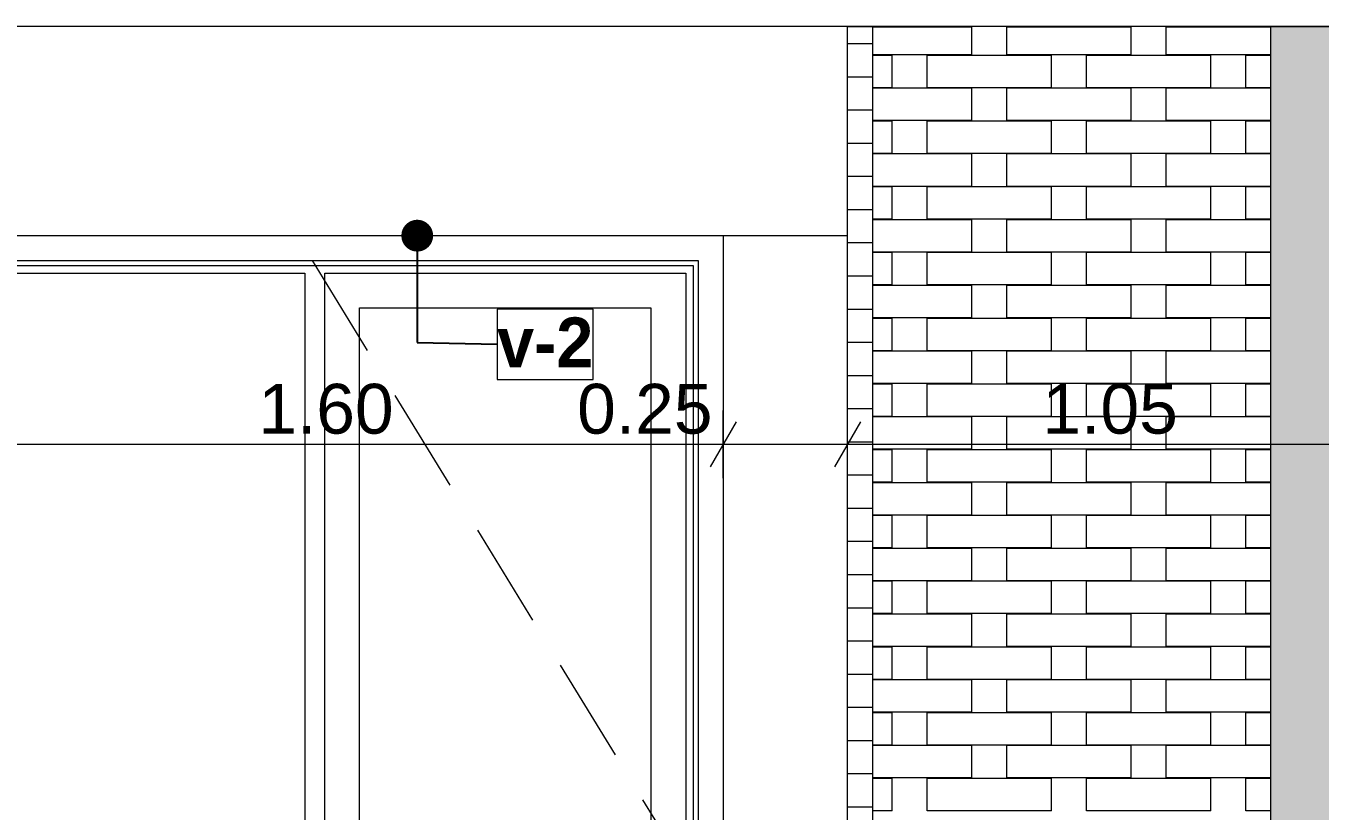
# Model space of a CAD drawing. Header units: millimetres. Extents: x 475206255 to 476720147, y 4620882299 to 4621447368.
# Drawn here: x 475397416 to 475400015, y 4621139289 to 4621140866 of the extents above; entities that cross this region are included whole.
import ezdxf

# ---------------------------------------------------------------- set-up
doc = ezdxf.new("R2010")
doc.units = ezdxf.units.MM
doc.header["$MEASUREMENT"] = 0
doc.set_wipeout_variables(frame=1)
doc.linetypes.add('Hidden Line', pattern=[317.5, 211.666667, -105.833333])
for name, color, linetype, lineweight in [('2D Drafting - General_Pen_No__30_Pen_No__9_Pen_No__9_Pen_No__253', 252, 'Continuous', 0), ('2D Drafting - General_Pen_No__30_Pen_No__9_Pen_No__9_Pen_No__7', 7, 'Continuous', 0), ('2D Drafting - General_Pen_No__7_Pen_No__7', 7, 'Continuous', 0), ('Dimensioning - General_Pen_No__142', 142, 'Continuous', 0), ('New_Annotation - Label_Pen_No__1', 1, 'Continuous', 0), ('New_Structural - Bearing_Pen_No__250', 7, 'Continuous', 0), ('Structural - Bearing_Pen_No__250', 7, 'Continuous', 0), ('zoma_Pen_No__142', 142, 'Continuous', 0)]:
    doc.layers.add(name, color=color, linetype=linetype, lineweight=lineweight)
doc.layers.add('Dimensioning - General', color=7, linetype='Continuous')
doc.layers.add('zoma', color=7, linetype='Continuous')
doc.styles.add('GENERATED_STYLE_2', font='arial.ttf')
doc.styles.add('GENERATED_STYLE_5', font='')
doc.styles.get('GENERATED_STYLE_5').set_extended_font_data('Avaza', bold=True)
doc.dimstyles.new('GENERATED_STYLE__1', dxfattribs={"dimtxt": 100, "dimasz": 68.640772, "dimexe": 0.18, "dimexo": 0.0625, "dimgap": 0, "dimtad": 1, "dimlfac": 0.001, "dimzin": 0, "dimdsep": 46, "dimtxsty": 'GENERATED_STYLE_2', "dimblk": 'ARROWHEAD_2', "dimblk1": 'ARROWHEAD_2', "dimblk2": 'ARROWHEAD_2', "dimcen": 0.09, "dimse1": 1, "dimse2": 1, "dimclrd": 142, "dimclre": 142, "dimclrt": 142, "dimadec": 0, "dimazin": 0, "dimtfac": 1, "dimtdec": 4, "dimtmove": 0, "dimatfit": 3, "dimfxl": 1, "dimtolj": 1, "dimtzin": 0, "dimarcsym": 0})
doc.dimstyles.new('GENERATED_STYLE__18', dxfattribs={"dimtxt": 100, "dimasz": 68.640772, "dimexe": 0.18, "dimexo": 0.0625, "dimgap": 0, "dimtad": 1, "dimtih": 1, "dimtoh": 1, "dimlfac": 0.001, "dimzin": 0, "dimdsep": 46, "dimtxsty": 'GENERATED_STYLE_2', "dimblk": 'ARROWHEAD_2', "dimblk1": 'ARROWHEAD_2', "dimblk2": 'ARROWHEAD_2', "dimcen": 0.09, "dimse1": 1, "dimse2": 1, "dimclrd": 142, "dimclre": 142, "dimclrt": 142, "dimadec": 0, "dimazin": 0, "dimtfac": 1, "dimtdec": 4, "dimtmove": 0, "dimatfit": 3, "dimfxl": 1, "dimtolj": 1, "dimtzin": 0, "dimarcsym": 0})
doc.dimstyles.new('GENERATED_STYLE__3', dxfattribs={"dimtxt": 200, "dimasz": 64.421331, "dimexe": 0.18, "dimexo": 3, "dimgap": 0, "dimtad": 1, "dimtih": 1, "dimtoh": 1, "dimlfac": 0.001, "dimzin": 0, "dimdsep": 46, "dimtxsty": 'GENERATED_STYLE_2', "dimblk": 'ARROWHEAD_2', "dimblk1": 'ARROWHEAD_2', "dimblk2": 'ARROWHEAD_2', "dimcen": 0.09, "dimclrd": 142, "dimclre": 142, "dimclrt": 142, "dimadec": 0, "dimazin": 0, "dimtfac": 1, "dimtdec": 4, "dimtmove": 0, "dimatfit": 3, "dimfxl": 1, "dimtolj": 1, "dimtzin": 0, "dimarcsym": 0})
doc.dimstyles.new('GENERATED_STYLE__33', dxfattribs={"dimtxt": 0.18, "dimasz": 127.68, "dimexe": 0.18, "dimexo": 0.0625, "dimgap": 0, "dimtad": 0, "dimtih": 1, "dimtoh": 1, "dimdec": 4, "dimzin": 0, "dimdsep": 46, "dimcen": 0.09, "dimadec": 0, "dimazin": 0, "dimtfac": 1, "dimtdec": 4, "dimtmove": 0, "dimatfit": 3, "dimldrblk": 'ARROWHEAD_11', "dimfxl": 1, "dimtolj": 1, "dimtzin": 0, "dimarcsym": 0})

# ---------------------------------------------------------------- blocks, each defined once
blk = doc.blocks.new('*D551', base_point=(475826095.8, 4621095193.2))
at = {"layer": 'Dimensioning - General_Pen_No__142', "color": 142, "linetype": 'Continuous', "lineweight": 0, "transparency": 16777216}
for p, q in [((475424795.3, 4621141471), (475424885.6, 4621141418.9)), ((475424908.2, 4621141444.9), (475424772.7, 4621141444.9)), ((475424840.5, 4621138945), (475424840.5, 4621141444.9)), ((475424795.3, 4621138971.1), (475424885.6, 4621138918.9)), ((475424908.2, 4621138945), (475424772.7, 4621138945))]:
    blk.add_line(p, q, dxfattribs=at)
at = {"layer": 'Dimensioning - General_Pen_No__142', "color": 142, "lineweight": 0, "transparency": 16777216, "insert": (475424820.5, 4621140061.5), "char_height": 100, "attachment_point": 7, "rotation": 90, "style": 'GENERATED_STYLE_2'}
blk.add_mtext('\\A1;{\\pql;\\fArial|b0|i0|c204|p0;\\W1.000000;2.50}', dxfattribs=at)
blk = doc.blocks.new('ARROWHEAD_2')
at = {"color": 0, "linetype": 'Continuous', "lineweight": 0}
for p, q in [((-0.378, -0.655), (0.378, 0.655)), ((0, 0), (-1, 0))]:
    blk.add_line(p, q, dxfattribs=at)
blk = doc.blocks.new('*D1518', base_point=(475826095.8, 4621095193.2))
at = {"layer": 'zoma_Pen_No__142', "color": 142, "linetype": 'Continuous', "lineweight": 0, "transparency": 16777216}
for p, q in [((475393415.9, 4621126477.3), (475393415.9, 4621126604.5)), ((475399915.9, 4621126477.3), (475399915.9, 4621126604.5)), ((475393440.3, 4621126583.3), (475393391.4, 4621126498.5)), ((475399940.3, 4621126583.3), (475399891.4, 4621126498.5)), ((475393415.9, 4621126540.9), (475399915.9, 4621126540.9))]:
    blk.add_line(p, q, dxfattribs=at)
at = {"layer": 'zoma_Pen_No__142', "color": 142, "lineweight": 0, "transparency": 16777216, "char_height": 200, "attachment_point": 7, "style": 'GENERATED_STYLE_2'}
for s, insert in [('\\A1;{\\pql;\\fArial|b0|i0|c204|p0;\\W1.000000;6.50}', (475396398.9, 4621126580.9)), ('\\A1;{\\pql;\\fArial|b0|i0|c204|p0;\\W1.000000;0.40}', (475399357.5, 4621126580.9))]:
    blk.add_mtext(s, dxfattribs=dict(at, insert=insert))
blk = doc.blocks.new('*D1519', base_point=(475826095.8, 4621095193.2))
at = {"layer": 'zoma_Pen_No__142', "color": 142, "linetype": 'Continuous', "lineweight": 0, "transparency": 16777216}
for p, q in [((475399915.9, 4621126477.3), (475399915.9, 4621126604.5)), ((475400315.9, 4621126477.3), (475400315.9, 4621126604.5)), ((475399940.3, 4621126583.3), (475399891.4, 4621126498.5)), ((475400340.3, 4621126583.3), (475400291.4, 4621126498.5)), ((475399915.9, 4621126540.9), (475400315.9, 4621126540.9))]:
    blk.add_line(p, q, dxfattribs=at)
blk = doc.blocks.new('ARROWHEAD_11')
at = {"color": 0, "linetype": 'Continuous', "lineweight": 0}
blk.add_line((0, 0), (-1, 0), dxfattribs=at)
at = {"color": 0, "linetype": 'Continuous', "lineweight": 0, "const_width": 0.25, "flags": 128}
blk.add_lwpolyline([(-0.125, 0, 1), (0.125, 0, 1)], format="xyb", close=True, dxfattribs=at)
blk = doc.blocks.new('*D2374', base_point=(475826095.8, 4621095193.2))
at = {"layer": 'Dimensioning - General_Pen_No__142', "color": 142, "linetype": 'Continuous', "lineweight": 0, "transparency": 16777216}
for p, q in [((475397216, 4621139958.3), (475397216, 4621140093.8)), ((475398816, 4621139958.3), (475398816, 4621140093.8)), ((475397242.1, 4621140071.2), (475397190, 4621139980.9)), ((475398842.1, 4621140071.2), (475398790, 4621139980.9)), ((475397216, 4621140026), (475398816, 4621140026))]:
    blk.add_line(p, q, dxfattribs=at)
at = {"layer": 'Dimensioning - General_Pen_No__142', "color": 142, "lineweight": 0, "transparency": 16777216, "char_height": 100, "attachment_point": 7, "style": 'GENERATED_STYLE_2'}
for s, insert in [('\\A1;{\\pql;\\fArial|b0|i0|c204|p0;\\W1.000000;1.60}', (475397882.6, 4621140046)), ('\\A1;{\\pql;\\fArial|b0|i0|c204|p0;\\W1.000000;0.25}', (475398523, 4621140046))]:
    blk.add_mtext(s, dxfattribs=dict(at, insert=insert))
blk = doc.blocks.new('*D2375', base_point=(475826095.8, 4621095193.2))
at = {"layer": 'Dimensioning - General_Pen_No__142', "color": 142, "linetype": 'Continuous', "lineweight": 0, "transparency": 16777216}
for p, q in [((475398816, 4621139958.3), (475398816, 4621140093.8)), ((475399065.9, 4621139958.3), (475399065.9, 4621140093.8)), ((475398842.1, 4621140071.2), (475398790, 4621139980.9)), ((475399092, 4621140071.2), (475399039.9, 4621139980.9)), ((475398816, 4621140026), (475399065.9, 4621140026))]:
    blk.add_line(p, q, dxfattribs=at)
blk = doc.blocks.new('*D2376', base_point=(475826095.8, 4621095193.2))
at = {"layer": 'Dimensioning - General_Pen_No__142', "color": 142, "linetype": 'Continuous', "lineweight": 0, "transparency": 16777216}
for p, q in [((475399065.9, 4621139958.3), (475399065.9, 4621140093.8)), ((475400115.9, 4621139958.3), (475400115.9, 4621140093.8)), ((475399092, 4621140071.2), (475399039.9, 4621139980.9)), ((475400142, 4621140071.2), (475400089.9, 4621139980.9)), ((475399065.9, 4621140026), (475400115.9, 4621140026))]:
    blk.add_line(p, q, dxfattribs=at)
at = {"layer": 'Dimensioning - General_Pen_No__142', "color": 142, "lineweight": 0, "transparency": 16777216, "insert": (475399457.5, 4621140046), "char_height": 100, "attachment_point": 7, "style": 'GENERATED_STYLE_2'}
blk.add_mtext('\\A1;{\\pql;\\fArial|b0|i0|c204|p0;\\W1.000000;1.05}', dxfattribs=at)
blk = doc.blocks.new('*D2395', base_point=(475826095.8, 4621095193.2))
at = {"layer": 'Dimensioning - General_Pen_No__142', "color": 142, "linetype": 'Continuous', "lineweight": 0, "transparency": 16777216}
for p, q in [((475397216, 4621136640), (475397216, 4621136775.5)), ((475398816, 4621136640), (475398816, 4621136775.5)), ((475397242.1, 4621136752.9), (475397190, 4621136662.6)), ((475398842.1, 4621136752.9), (475398790, 4621136662.6)), ((475397216, 4621136707.7), (475398816, 4621136707.7))]:
    blk.add_line(p, q, dxfattribs=at)
at = {"layer": 'Dimensioning - General_Pen_No__142', "color": 142, "lineweight": 0, "transparency": 16777216, "char_height": 100, "attachment_point": 7, "style": 'GENERATED_STYLE_2'}
for s, insert in [('\\A1;{\\pql;\\fArial|b0|i0|c204|p0;\\W1.000000;1.60}', (475397882.6, 4621136727.7)), ('\\A1;{\\pql;\\fArial|b0|i0|c204|p0;\\W1.000000;0.25}', (475398523, 4621136727.7))]:
    blk.add_mtext(s, dxfattribs=dict(at, insert=insert))
blk = doc.blocks.new('*D2396', base_point=(475826095.8, 4621095193.2))
at = {"layer": 'Dimensioning - General_Pen_No__142', "color": 142, "linetype": 'Continuous', "lineweight": 0, "transparency": 16777216}
for p, q in [((475398816, 4621136640), (475398816, 4621136775.5)), ((475399065.9, 4621136640), (475399065.9, 4621136775.5)), ((475398842.1, 4621136752.9), (475398790, 4621136662.6)), ((475399092, 4621136752.9), (475399039.9, 4621136662.6)), ((475398816, 4621136707.7), (475399065.9, 4621136707.7))]:
    blk.add_line(p, q, dxfattribs=at)
blk = doc.blocks.new('*D2397', base_point=(475826095.8, 4621095193.2))
at = {"layer": 'Dimensioning - General_Pen_No__142', "color": 142, "linetype": 'Continuous', "lineweight": 0, "transparency": 16777216}
for p, q in [((475399065.9, 4621136640), (475399065.9, 4621136775.5)), ((475400115.9, 4621136640), (475400115.9, 4621136775.5)), ((475399092, 4621136752.9), (475399039.9, 4621136662.6)), ((475400142, 4621136752.9), (475400089.9, 4621136662.6)), ((475399065.9, 4621136707.7), (475400115.9, 4621136707.7))]:
    blk.add_line(p, q, dxfattribs=at)
at = {"layer": 'Dimensioning - General_Pen_No__142', "color": 142, "lineweight": 0, "transparency": 16777216, "insert": (475399457.5, 4621136727.7), "char_height": 100, "attachment_point": 7, "style": 'GENERATED_STYLE_2'}
blk.add_mtext('\\A1;{\\pql;\\fArial|b0|i0|c204|p0;\\W1.000000;1.05}', dxfattribs=at)
blk = doc.blocks.new('*D2417', base_point=(475826095.8, 4621095193.2))
at = {"layer": 'Dimensioning - General_Pen_No__142', "color": 142, "linetype": 'Continuous', "lineweight": 0, "transparency": 16777216}
for p, q in [((475397216, 4621133504.3), (475397216, 4621133639.8)), ((475398816, 4621133504.3), (475398816, 4621133639.8)), ((475397242.1, 4621133617.2), (475397190, 4621133526.9)), ((475398842.1, 4621133617.2), (475398790, 4621133526.9)), ((475397216, 4621133572.1), (475398816, 4621133572.1))]:
    blk.add_line(p, q, dxfattribs=at)
at = {"layer": 'Dimensioning - General_Pen_No__142', "color": 142, "lineweight": 0, "transparency": 16777216, "insert": (475397882.6, 4621133592.1), "char_height": 100, "attachment_point": 7, "style": 'GENERATED_STYLE_2'}
blk.add_mtext('\\A1;{\\pql;\\fArial|b0|i0|c204|p0;\\W1.000000;1.60}', dxfattribs=at)
blk = doc.blocks.new('*D2418', base_point=(475826095.8, 4621095193.2))
at = {"layer": 'Dimensioning - General_Pen_No__142', "color": 142, "linetype": 'Continuous', "lineweight": 0, "transparency": 16777216}
for p, q in [((475398816, 4621133504.3), (475398816, 4621133639.8)), ((475400715.7, 4621133504.3), (475400715.7, 4621133639.8)), ((475398842.1, 4621133617.2), (475398790, 4621133526.9)), ((475400741.8, 4621133617.2), (475400689.6, 4621133526.9)), ((475398816, 4621133572.1), (475400715.7, 4621133572.1))]:
    blk.add_line(p, q, dxfattribs=at)
at = {"layer": 'Dimensioning - General_Pen_No__142', "color": 142, "lineweight": 0, "transparency": 16777216, "insert": (475399632.4, 4621133592.1), "char_height": 100, "attachment_point": 7, "style": 'GENERATED_STYLE_2'}
blk.add_mtext('\\A1;{\\pql;\\fArial|b0|i0|c204|p0;\\W1.000000;1.90}', dxfattribs=at)

msp = doc.modelspace()

# ---------------------------------------------------------------- hatches: boundary and pattern name
at = {"layer": '2D Drafting - General_Pen_No__30_Pen_No__9_Pen_No__9_Pen_No__253', "linetype": 'Continuous', "lineweight": 0}
h = msp.add_hatch(dxfattribs=at)
h.set_pattern_fill('BRICK___RUNNING_BOND', color=252, style=0, pattern_type=2)
h.set_pattern_definition([(180, (475362068.42, 4621134278.51), (0, 66.64), []), (90, (475362068.42, 4621134278.5), (244.8, 0), [66.64, -66.64]), (90, (475361946.02, 4621134345.15), (244.8, 0), [66.64, -66.64])])
h.paths.add_polyline_path([(475386515.943, 4621144744.536), (475406815.943, 4621144744.536), (475406815.943, 4621131444.943), (475406415.943, 4621131444.943), (475406415.943, 4621131544.955), (475406415.943, 4621144344.955), (475402816.368, 4621144344.955), (475402816.368, 4621131445.093), (475398816.013, 4621131445.093), (475398816.013, 4621131445.286), (475396815.946, 4621131445.286), (475396815.946, 4621134464.943), (475400115.943, 4621134464.943), (475400115.943, 4621134684.942), (475399915.947, 4621134684.942), (475399915.947, 4621137664.943), (475400115.943, 4621137664.943), (475400115.943, 4621137884.943), (475399915.947, 4621137884.943), (475399915.947, 4621140864.943), (475400115.943, 4621140864.943), (475400115.943, 4621141084.943), (475399915.947, 4621141084.943), (475399915.947, 4621144064.943), (475400115.943, 4621144064.943), (475400115.943, 4621144284.943), (475393015.95, 4621144284.943), (475393015.95, 4621144064.943), (475393215.95, 4621144064.943), (475393215.95, 4621141084.943), (475393015.95, 4621141084.943), (475393015.95, 4621140864.943), (475393215.95, 4621140864.943), (475393215.95, 4621137884.943), (475393015.95, 4621137884.943), (475393015.95, 4621137663.948), (475393215.95, 4621137663.948), (475393215.95, 4621134684.942), (475393015.95, 4621134684.942), (475393015.95, 4621134464.943), (475393415.349, 4621134464.943), (475393415.349, 4621131444.834), (475393015.95, 4621131444.834), (475393015.95, 4621131444.943), (475390315.939, 4621131444.943), (475389615.524, 4621131444.943), (475389615.524, 4621134464.987), (475390315.939, 4621134464.987), (475390315.939, 4621144284.987), (475386865.663, 4621144284.987), (475386865.663, 4621144064.987), (475386916.336, 4621144064.987), (475386916.336, 4621141084.995), (475386865.663, 4621141084.995), (475386865.663, 4621140864.987), (475386916.063, 4621140864.987), (475386916.063, 4621137884.987), (475386865.663, 4621137884.987), (475386865.663, 4621137664.987), (475386916.063, 4621137664.987), (475386916.063, 4621134684.996), (475386865.663, 4621134684.996), (475386865.663, 4621134464.987), (475386916.063, 4621134464.987), (475386916.063, 4621131444.943), (475386515.943, 4621131444.943), (475386515.943, 4621134464.987)])
h.paths.add_polyline_path([(475390816.16, 4621132444.942), (475390816.16, 4621134044.943), (475392416.16, 4621134044.943), (475392416.16, 4621132444.942)], flags=0)
h.paths.add_polyline_path([(475390816.165, 4621140444.942), (475392416.165, 4621140444.942), (475392416.165, 4621138844.942), (475390816.165, 4621138844.942)], flags=0)
h.paths.add_polyline_path([(475390816.165, 4621137244.942), (475392416.165, 4621137244.942), (475392416.165, 4621135644.942), (475390816.165, 4621135644.942)], flags=0)
h.paths.add_polyline_path([(475390816.165, 4621142044.942), (475390816.165, 4621143644.942), (475392416.165, 4621143644.942), (475392416.165, 4621142044.942)], flags=0)
h.paths.add_polyline_path([(475397216.018, 4621131544.949), (475397216.018, 4621134044.955), (475398816.009, 4621134044.955), (475398816.009, 4621131544.949)], flags=0)
h.paths.add_polyline_path([(475402315.71, 4621135644.942), (475402315.71, 4621137244.939), (475400715.709, 4621137244.939), (475400715.709, 4621135644.942)], flags=0)
h.paths.add_polyline_path([(475400715.709, 4621132444.942), (475400715.709, 4621134044.939), (475402315.71, 4621134044.939), (475402315.71, 4621132444.942)], flags=0)
h.paths.add_polyline_path([(475402315.71, 4621138806.589), (475402315.71, 4621140444.937), (475400715.709, 4621140444.937), (475400715.709, 4621138806.589)], flags=0)
h.paths.add_polyline_path([(475400715.713, 4621142044.942), (475400715.713, 4621143644.939), (475402315.714, 4621143644.939), (475402315.714, 4621142044.942)], flags=0)
h = msp.add_hatch(dxfattribs=at)
h.set_pattern_fill('BRICK___RUNNING_BOND', color=252, style=0, pattern_type=2)
h.set_pattern_definition([(180, (475365617.79, 4621137898.51), (0, 66.64), []), (90, (475365617.79, 4621137898.5), (244.8, 0), [66.64, -66.64]), (90, (475365495.39, 4621137965.15), (244.8, 0), [66.64, -66.64])])
h.paths.add_polyline_path([(475399115.934, 4621140864.943), (475399115.934, 4621137884.943), (475399065.943, 4621137884.943), (475399065.943, 4621140864.943)])

# ---------------------------------------------------------------- linework, layer by layer
at = {"layer": '2D Drafting - General_Pen_No__30_Pen_No__9_Pen_No__9_Pen_No__7', "color": 7, "linetype": 'Continuous', "lineweight": 0, "flags": 128}
msp.add_lwpolyline([(475399115.934, 4621140864.943), (475399115.934, 4621137884.943), (475399065.943, 4621137884.943), (475399065.943, 4621140864.943)], close=True, dxfattribs=at)
msp.add_lwpolyline([(475400115.943, 4621137884.943), (475399915.947, 4621137884.943), (475399915.947, 4621140864.943), (475400115.943, 4621140864.943)], dxfattribs=at)
at = {"layer": '2D Drafting - General_Pen_No__7_Pen_No__7', "color": 7, "linetype": 'Continuous', "lineweight": 0, "flags": 128}
for points in [[(475398811.904, 4621137944.979), (475397216.02, 4621137944.985), (475397216.029, 4621140444.985), (475398816.029, 4621140444.979)], [(475398816.029, 4621140444.979), (475398816.02, 4621137944.979), (475398811.904, 4621137944.979)]]:
    msp.add_lwpolyline(points, dxfattribs=at)
for points in [[(475397266.029, 4621140394.983), (475398766.029, 4621140394.978), (475398766.02, 4621137944.979), (475397266.02, 4621137944.986)], [(475397276.029, 4621140384.983), (475398756.029, 4621140384.978), (475398756.02, 4621138004.981), (475397276.02, 4621138004.986)], [(475397291.028, 4621140369.983), (475397976.028, 4621140369.981), (475397976.02, 4621138024.983), (475397291.02, 4621138024.986)], [(475398016.024, 4621140369.981), (475398741.028, 4621140369.978), (475398741.02, 4621138024.981), (475398016.02, 4621138024.983)], [(475398086.028, 4621140299.981), (475398671.028, 4621140299.979), (475398671.021, 4621138089.981), (475398086.021, 4621138089.983)]]:
    msp.add_lwpolyline(points, close=True, dxfattribs=at)
at = {"layer": '2D Drafting - General_Pen_No__7_Pen_No__7', "color": 7, "linetype": 'Hidden Line', "lineweight": 0, "flags": 128}
msp.add_lwpolyline([(475397991.029, 4621140394.981), (475398741.024, 4621139170.856), (475397991.797, 4621137946.266)], dxfattribs=at)
at = {"layer": 'New_Structural - Bearing_Pen_No__250', "color": 7, "linetype": 'Continuous', "lineweight": 0}
for p, q in [((475399315.943, 4621140863.949), (475399115.934, 4621140863.949)), ((475399315.943, 4621140807.949), (475399315.943, 4621140863.949)), ((475399385.943, 4621140807.949), (475399385.943, 4621140863.949)), ((475399635.943, 4621140863.949), (475399385.943, 4621140863.949)), ((475399535.943, 4621140863.949), (475399535.943, 4621140864.949)), ((475399635.943, 4621140807.949), (475399635.943, 4621140863.949)), ((475399705.943, 4621140807.949), (475399705.943, 4621140863.949)), ((475399915.947, 4621140863.949), (475399705.943, 4621140863.949)), ((475399315.943, 4621140807.949), (475399115.934, 4621140807.949)), ((475399155.943, 4621140806.949), (475399115.934, 4621140806.949)), ((475399155.943, 4621140741.949), (475399155.943, 4621140806.949)), ((475399225.943, 4621140741.949), (475399225.943, 4621140806.949)), ((475399475.943, 4621140806.949), (475399225.943, 4621140806.949)), ((475399635.943, 4621140807.949), (475399385.943, 4621140807.949)), ((475399475.943, 4621140741.949), (475399475.943, 4621140806.949)), ((475399545.943, 4621140741.949), (475399545.943, 4621140806.949)), ((475399795.943, 4621140806.949), (475399545.943, 4621140806.949)), ((475399915.947, 4621140807.949), (475399705.943, 4621140807.949)), ((475399795.943, 4621140741.949), (475399795.943, 4621140806.949)), ((475399865.943, 4621140741.949), (475399865.943, 4621140806.949)), ((475399915.947, 4621140806.949), (475399865.943, 4621140806.949)), ((475399155.943, 4621140741.949), (475399115.934, 4621140741.949)), ((475399315.943, 4621140740.949), (475399115.934, 4621140740.949)), ((475399475.943, 4621140741.949), (475399225.943, 4621140741.949)), ((475399315.943, 4621140675.949), (475399315.943, 4621140740.949)), ((475399385.943, 4621140675.949), (475399385.943, 4621140740.949)), ((475399635.943, 4621140740.949), (475399385.943, 4621140740.949)), ((475399795.943, 4621140741.949), (475399545.943, 4621140741.949)), ((475399635.943, 4621140675.949), (475399635.943, 4621140740.949)), ((475399705.943, 4621140675.949), (475399705.943, 4621140740.949)), ((475399915.947, 4621140740.949), (475399705.943, 4621140740.949)), ((475399915.947, 4621140741.949), (475399865.943, 4621140741.949)), ((475399315.943, 4621140675.949), (475399115.934, 4621140675.949)), ((475399155.943, 4621140674.949), (475399115.934, 4621140674.949)), ((475399155.943, 4621140609.949), (475399155.943, 4621140674.949)), ((475399225.943, 4621140609.949), (475399225.943, 4621140674.949)), ((475399475.943, 4621140674.949), (475399225.943, 4621140674.949)), ((475399635.943, 4621140675.949), (475399385.943, 4621140675.949)), ((475399475.943, 4621140609.949), (475399475.943, 4621140674.949)), ((475399545.943, 4621140609.949), (475399545.943, 4621140674.949)), ((475399795.943, 4621140674.949), (475399545.943, 4621140674.949)), ((475399915.947, 4621140675.949), (475399705.943, 4621140675.949)), ((475399795.943, 4621140609.949), (475399795.943, 4621140674.949)), ((475399865.943, 4621140609.949), (475399865.943, 4621140674.949)), ((475399915.947, 4621140674.949), (475399865.943, 4621140674.949)), ((475399155.943, 4621140609.949), (475399115.934, 4621140609.949)), ((475399315.943, 4621140608.949), (475399115.934, 4621140608.949)), ((475399475.943, 4621140609.949), (475399225.943, 4621140609.949)), ((475399315.943, 4621140543.949), (475399315.943, 4621140608.949)), ((475399385.943, 4621140543.949), (475399385.943, 4621140608.949)), ((475399635.943, 4621140608.949), (475399385.943, 4621140608.949)), ((475399795.943, 4621140609.949), (475399545.943, 4621140609.949)), ((475399635.943, 4621140543.949), (475399635.943, 4621140608.949)), ((475399705.943, 4621140543.949), (475399705.943, 4621140608.949)), ((475399915.947, 4621140608.949), (475399705.943, 4621140608.949)), ((475399915.947, 4621140609.949), (475399865.943, 4621140609.949)), ((475399315.943, 4621140543.949), (475399115.934, 4621140543.949)), ((475399155.943, 4621140542.949), (475399115.934, 4621140542.949)), ((475399155.943, 4621140477.949), (475399155.943, 4621140542.949)), ((475399225.943, 4621140477.949), (475399225.943, 4621140542.949)), ((475399475.943, 4621140542.949), (475399225.943, 4621140542.949)), ((475399635.943, 4621140543.949), (475399385.943, 4621140543.949)), ((475399475.943, 4621140477.949), (475399475.943, 4621140542.949)), ((475399545.943, 4621140477.949), (475399545.943, 4621140542.949)), ((475399795.943, 4621140542.949), (475399545.943, 4621140542.949)), ((475399915.947, 4621140543.949), (475399705.943, 4621140543.949)), ((475399795.943, 4621140477.949), (475399795.943, 4621140542.949)), ((475399865.943, 4621140477.949), (475399865.943, 4621140542.949)), ((475399915.947, 4621140542.949), (475399865.943, 4621140542.949)), ((475399155.943, 4621140477.949), (475399115.934, 4621140477.949)), ((475399315.943, 4621140476.949), (475399115.934, 4621140476.949)), ((475399475.943, 4621140477.949), (475399225.943, 4621140477.949)), ((475399315.943, 4621140411.949), (475399315.943, 4621140476.949)), ((475399385.943, 4621140411.949), (475399385.943, 4621140476.949)), ((475399635.943, 4621140476.949), (475399385.943, 4621140476.949)), ((475399795.943, 4621140477.949), (475399545.943, 4621140477.949)), ((475399635.943, 4621140411.949), (475399635.943, 4621140476.949)), ((475399705.943, 4621140411.949), (475399705.943, 4621140476.949)), ((475399915.947, 4621140476.949), (475399705.943, 4621140476.949)), ((475399915.947, 4621140477.949), (475399865.943, 4621140477.949)), ((475394215.95, 4621140445.019), (475399065.943, 4621140445.019)), ((475399315.943, 4621140411.949), (475399115.934, 4621140411.949)), ((475399155.943, 4621140410.949), (475399115.934, 4621140410.949)), ((475399155.943, 4621140345.949), (475399155.943, 4621140410.949)), ((475399225.943, 4621140345.949), (475399225.943, 4621140410.949)), ((475399475.943, 4621140410.949), (475399225.943, 4621140410.949)), ((475399635.943, 4621140411.949), (475399385.943, 4621140411.949)), ((475399475.943, 4621140345.949), (475399475.943, 4621140410.949)), ((475399545.943, 4621140345.949), (475399545.943, 4621140410.949)), ((475399795.943, 4621140410.949), (475399545.943, 4621140410.949)), ((475399915.947, 4621140411.949), (475399705.943, 4621140411.949)), ((475399795.943, 4621140345.949), (475399795.943, 4621140410.949)), ((475399865.943, 4621140345.949), (475399865.943, 4621140410.949)), ((475399915.947, 4621140410.949), (475399865.943, 4621140410.949)), ((475399155.943, 4621140345.949), (475399115.934, 4621140345.949)), ((475399315.943, 4621140344.949), (475399115.934, 4621140344.949)), ((475399475.943, 4621140345.949), (475399225.943, 4621140345.949)), ((475399315.943, 4621140279.949), (475399315.943, 4621140344.949)), ((475399385.943, 4621140279.949), (475399385.943, 4621140344.949)), ((475399635.943, 4621140344.949), (475399385.943, 4621140344.949)), ((475399795.943, 4621140345.949), (475399545.943, 4621140345.949)), ((475399635.943, 4621140279.949), (475399635.943, 4621140344.949)), ((475399705.943, 4621140279.949), (475399705.943, 4621140344.949)), ((475399915.947, 4621140344.949), (475399705.943, 4621140344.949)), ((475399915.947, 4621140345.949), (475399865.943, 4621140345.949)), ((475399315.943, 4621140279.949), (475399115.934, 4621140279.949)), ((475399155.943, 4621140278.949), (475399115.934, 4621140278.949)), ((475399155.943, 4621140213.949), (475399155.943, 4621140278.949)), ((475399225.943, 4621140213.949), (475399225.943, 4621140278.949)), ((475399475.943, 4621140278.949), (475399225.943, 4621140278.949)), ((475399635.943, 4621140279.949), (475399385.943, 4621140279.949)), ((475399475.943, 4621140213.949), (475399475.943, 4621140278.949)), ((475399545.943, 4621140213.949), (475399545.943, 4621140278.949)), ((475399795.943, 4621140278.949), (475399545.943, 4621140278.949)), ((475399915.947, 4621140279.949), (475399705.943, 4621140279.949)), ((475399795.943, 4621140213.949), (475399795.943, 4621140278.949)), ((475399865.943, 4621140213.949), (475399865.943, 4621140278.949)), ((475399915.947, 4621140278.949), (475399865.943, 4621140278.949)), ((475399155.943, 4621140213.949), (475399115.934, 4621140213.949)), ((475399475.943, 4621140213.949), (475399225.943, 4621140213.949)), ((475399795.943, 4621140213.949), (475399545.943, 4621140213.949)), ((475399915.947, 4621140213.949), (475399865.943, 4621140213.949)), ((475399315.943, 4621140212.949), (475399115.934, 4621140212.949)), ((475399315.943, 4621140147.949), (475399315.943, 4621140212.949)), ((475399385.943, 4621140147.949), (475399385.943, 4621140212.949)), ((475399635.943, 4621140212.949), (475399385.943, 4621140212.949)), ((475399635.943, 4621140147.949), (475399635.943, 4621140212.949)), ((475399705.943, 4621140147.949), (475399705.943, 4621140212.949)), ((475399915.947, 4621140212.949), (475399705.943, 4621140212.949)), ((475399315.943, 4621140147.949), (475399115.934, 4621140147.949)), ((475399155.943, 4621140146.949), (475399115.934, 4621140146.949)), ((475399155.943, 4621140081.949), (475399155.943, 4621140146.949)), ((475399225.943, 4621140081.949), (475399225.943, 4621140146.949)), ((475399475.943, 4621140146.949), (475399225.943, 4621140146.949)), ((475399635.943, 4621140147.949), (475399385.943, 4621140147.949)), ((475399475.943, 4621140081.949), (475399475.943, 4621140146.949)), ((475399545.943, 4621140081.949), (475399545.943, 4621140146.949)), ((475399795.943, 4621140146.949), (475399545.943, 4621140146.949)), ((475399915.947, 4621140147.949), (475399705.943, 4621140147.949)), ((475399795.943, 4621140081.949), (475399795.943, 4621140146.949)), ((475399865.943, 4621140081.949), (475399865.943, 4621140146.949)), ((475399915.947, 4621140146.949), (475399865.943, 4621140146.949)), ((475399155.943, 4621140081.949), (475399115.934, 4621140081.949)), ((475399315.943, 4621140080.949), (475399115.934, 4621140080.949)), ((475399475.943, 4621140081.949), (475399225.943, 4621140081.949)), ((475399315.943, 4621140015.949), (475399315.943, 4621140080.949)), ((475399385.943, 4621140015.949), (475399385.943, 4621140080.949)), ((475399635.943, 4621140080.949), (475399385.943, 4621140080.949)), ((475399795.943, 4621140081.949), (475399545.943, 4621140081.949)), ((475399635.943, 4621140015.949), (475399635.943, 4621140080.949)), ((475399705.943, 4621140015.949), (475399705.943, 4621140080.949)), ((475399915.947, 4621140080.949), (475399705.943, 4621140080.949)), ((475399915.947, 4621140081.949), (475399865.943, 4621140081.949)), ((475399315.943, 4621140015.949), (475399115.934, 4621140015.949)), ((475399155.943, 4621140014.949), (475399115.934, 4621140014.949)), ((475399155.943, 4621139949.949), (475399155.943, 4621140014.949)), ((475399225.943, 4621139949.949), (475399225.943, 4621140014.949)), ((475399475.943, 4621140014.949), (475399225.943, 4621140014.949)), ((475399635.943, 4621140015.949), (475399385.943, 4621140015.949)), ((475399475.943, 4621139949.949), (475399475.943, 4621140014.949)), ((475399545.943, 4621139949.949), (475399545.943, 4621140014.949)), ((475399795.943, 4621140014.949), (475399545.943, 4621140014.949)), ((475399915.947, 4621140015.949), (475399705.943, 4621140015.949)), ((475399795.943, 4621139949.949), (475399795.943, 4621140014.949)), ((475399865.943, 4621139949.949), (475399865.943, 4621140014.949)), ((475399915.947, 4621140014.949), (475399865.943, 4621140014.949)), ((475399155.943, 4621139949.949), (475399115.934, 4621139949.949)), ((475399315.943, 4621139948.949), (475399115.934, 4621139948.949)), ((475399475.943, 4621139949.949), (475399225.943, 4621139949.949)), ((475399315.943, 4621139883.949), (475399315.943, 4621139948.949)), ((475399385.943, 4621139883.949), (475399385.943, 4621139948.949)), ((475399635.943, 4621139948.949), (475399385.943, 4621139948.949)), ((475399795.943, 4621139949.949), (475399545.943, 4621139949.949)), ((475399635.943, 4621139883.949), (475399635.943, 4621139948.949)), ((475399705.943, 4621139883.949), (475399705.943, 4621139948.949)), ((475399915.947, 4621139948.949), (475399705.943, 4621139948.949)), ((475399915.947, 4621139949.949), (475399865.943, 4621139949.949)), ((475399315.943, 4621139883.949), (475399115.934, 4621139883.949)), ((475399155.943, 4621139882.949), (475399115.934, 4621139882.949)), ((475399155.943, 4621139817.949), (475399155.943, 4621139882.949)), ((475399225.943, 4621139817.949), (475399225.943, 4621139882.949)), ((475399475.943, 4621139882.949), (475399225.943, 4621139882.949)), ((475399635.943, 4621139883.949), (475399385.943, 4621139883.949)), ((475399475.943, 4621139817.949), (475399475.943, 4621139882.949)), ((475399545.943, 4621139817.949), (475399545.943, 4621139882.949)), ((475399795.943, 4621139882.949), (475399545.943, 4621139882.949)), ((475399915.947, 4621139883.949), (475399705.943, 4621139883.949)), ((475399795.943, 4621139817.949), (475399795.943, 4621139882.949)), ((475399865.943, 4621139817.949), (475399865.943, 4621139882.949)), ((475399915.947, 4621139882.949), (475399865.943, 4621139882.949)), ((475399155.943, 4621139817.949), (475399115.934, 4621139817.949)), ((475399315.943, 4621139816.949), (475399115.934, 4621139816.949)), ((475399475.943, 4621139817.949), (475399225.943, 4621139817.949)), ((475399315.943, 4621139751.949), (475399315.943, 4621139816.949)), ((475399385.943, 4621139751.949), (475399385.943, 4621139816.949)), ((475399635.943, 4621139816.949), (475399385.943, 4621139816.949)), ((475399795.943, 4621139817.949), (475399545.943, 4621139817.949)), ((475399635.943, 4621139751.949), (475399635.943, 4621139816.949)), ((475399705.943, 4621139751.949), (475399705.943, 4621139816.949)), ((475399915.947, 4621139816.949), (475399705.943, 4621139816.949)), ((475399915.947, 4621139817.949), (475399865.943, 4621139817.949)), ((475399315.943, 4621139751.949), (475399115.934, 4621139751.949)), ((475399155.943, 4621139750.949), (475399115.934, 4621139750.949)), ((475399155.943, 4621139685.949), (475399155.943, 4621139750.949)), ((475399225.943, 4621139685.949), (475399225.943, 4621139750.949)), ((475399475.943, 4621139750.949), (475399225.943, 4621139750.949)), ((475399635.943, 4621139751.949), (475399385.943, 4621139751.949)), ((475399475.943, 4621139685.949), (475399475.943, 4621139750.949)), ((475399545.943, 4621139685.949), (475399545.943, 4621139750.949)), ((475399795.943, 4621139750.949), (475399545.943, 4621139750.949)), ((475399915.947, 4621139751.949), (475399705.943, 4621139751.949)), ((475399795.943, 4621139685.949), (475399795.943, 4621139750.949)), ((475399865.943, 4621139685.949), (475399865.943, 4621139750.949)), ((475399915.947, 4621139750.949), (475399865.943, 4621139750.949)), ((475399155.943, 4621139685.949), (475399115.934, 4621139685.949)), ((475399315.943, 4621139684.949), (475399115.934, 4621139684.949)), ((475399475.943, 4621139685.949), (475399225.943, 4621139685.949)), ((475399315.943, 4621139619.949), (475399315.943, 4621139684.949)), ((475399385.943, 4621139619.949), (475399385.943, 4621139684.949)), ((475399635.943, 4621139684.949), (475399385.943, 4621139684.949)), ((475399795.943, 4621139685.949), (475399545.943, 4621139685.949)), ((475399635.943, 4621139619.949), (475399635.943, 4621139684.949)), ((475399705.943, 4621139619.949), (475399705.943, 4621139684.949)), ((475399915.947, 4621139684.949), (475399705.943, 4621139684.949)), ((475399915.947, 4621139685.949), (475399865.943, 4621139685.949)), ((475399315.943, 4621139619.949), (475399115.934, 4621139619.949)), ((475399155.943, 4621139618.949), (475399115.934, 4621139618.949)), ((475399155.943, 4621139553.949), (475399155.943, 4621139618.949)), ((475399225.943, 4621139553.949), (475399225.943, 4621139618.949)), ((475399475.943, 4621139618.949), (475399225.943, 4621139618.949)), ((475399635.943, 4621139619.949), (475399385.943, 4621139619.949)), ((475399475.943, 4621139553.949), (475399475.943, 4621139618.949)), ((475399545.943, 4621139553.949), (475399545.943, 4621139618.949)), ((475399795.943, 4621139618.949), (475399545.943, 4621139618.949)), ((475399915.947, 4621139619.949), (475399705.943, 4621139619.949)), ((475399795.943, 4621139553.949), (475399795.943, 4621139618.949)), ((475399865.943, 4621139553.949), (475399865.943, 4621139618.949)), ((475399915.947, 4621139618.949), (475399865.943, 4621139618.949)), ((475399155.943, 4621139553.949), (475399115.934, 4621139553.949)), ((475399315.943, 4621139552.949), (475399115.934, 4621139552.949)), ((475399475.943, 4621139553.949), (475399225.943, 4621139553.949)), ((475399315.943, 4621139487.949), (475399315.943, 4621139552.949)), ((475399385.943, 4621139487.949), (475399385.943, 4621139552.949)), ((475399635.943, 4621139552.949), (475399385.943, 4621139552.949)), ((475399795.943, 4621139553.949), (475399545.943, 4621139553.949)), ((475399635.943, 4621139487.949), (475399635.943, 4621139552.949)), ((475399705.943, 4621139487.949), (475399705.943, 4621139552.949)), ((475399915.947, 4621139552.949), (475399705.943, 4621139552.949)), ((475399915.947, 4621139553.949), (475399865.943, 4621139553.949)), ((475399315.943, 4621139487.949), (475399115.934, 4621139487.949)), ((475399155.943, 4621139486.949), (475399115.934, 4621139486.949)), ((475399155.943, 4621139421.949), (475399155.943, 4621139486.949)), ((475399225.943, 4621139421.949), (475399225.943, 4621139486.949)), ((475399475.943, 4621139486.949), (475399225.943, 4621139486.949)), ((475399635.943, 4621139487.949), (475399385.943, 4621139487.949)), ((475399475.943, 4621139421.949), (475399475.943, 4621139486.949)), ((475399545.943, 4621139421.949), (475399545.943, 4621139486.949)), ((475399795.943, 4621139486.949), (475399545.943, 4621139486.949)), ((475399915.947, 4621139487.949), (475399705.943, 4621139487.949)), ((475399795.943, 4621139421.949), (475399795.943, 4621139486.949)), ((475399865.943, 4621139421.949), (475399865.943, 4621139486.949)), ((475399915.947, 4621139486.949), (475399865.943, 4621139486.949)), ((475399155.943, 4621139421.949), (475399115.934, 4621139421.949)), ((475399315.943, 4621139420.949), (475399115.934, 4621139420.949)), ((475399475.943, 4621139421.949), (475399225.943, 4621139421.949)), ((475399315.943, 4621139355.949), (475399315.943, 4621139420.949)), ((475399385.943, 4621139355.949), (475399385.943, 4621139420.949)), ((475399635.943, 4621139420.949), (475399385.943, 4621139420.949)), ((475399795.943, 4621139421.949), (475399545.943, 4621139421.949)), ((475399635.943, 4621139355.949), (475399635.943, 4621139420.949)), ((475399705.943, 4621139355.949), (475399705.943, 4621139420.949)), ((475399915.947, 4621139420.949), (475399705.943, 4621139420.949)), ((475399915.947, 4621139421.949), (475399865.943, 4621139421.949)), ((475399315.943, 4621139355.949), (475399115.934, 4621139355.949)), ((475399635.943, 4621139355.949), (475399385.943, 4621139355.949)), ((475399915.947, 4621139355.949), (475399705.943, 4621139355.949)), ((475399155.943, 4621139354.949), (475399115.934, 4621139354.949)), ((475399155.943, 4621139289.949), (475399155.943, 4621139354.949)), ((475399225.943, 4621139289.949), (475399225.943, 4621139354.949)), ((475399475.943, 4621139354.949), (475399225.943, 4621139354.949)), ((475399475.943, 4621139289.949), (475399475.943, 4621139354.949)), ((475399545.943, 4621139289.949), (475399545.943, 4621139354.949)), ((475399795.943, 4621139354.949), (475399545.943, 4621139354.949)), ((475399795.943, 4621139289.949), (475399795.943, 4621139354.949)), ((475399865.943, 4621139289.949), (475399865.943, 4621139354.949)), ((475399915.947, 4621139354.949), (475399865.943, 4621139354.949)), ((475399155.943, 4621139289.949), (475399115.934, 4621139289.949)), ((475399475.943, 4621139289.949), (475399225.943, 4621139289.949)), ((475399795.943, 4621139289.949), (475399545.943, 4621139289.949)), ((475399915.947, 4621139289.949), (475399865.943, 4621139289.949))]:
    msp.add_line(p, q, dxfattribs=at)
at = {"layer": 'Structural - Bearing_Pen_No__250', "color": 7, "linetype": 'Continuous', "lineweight": 0}
msp.add_line((475400162.269, 4621140864.943), (475392969.624, 4621140864.943), dxfattribs=at)

# ---------------------------------------------------------------- dimensions: what is measured, and where the dimension line sits
at = {"layer": 'Dimensioning - General', "color": 142, "linetype": 'Continuous', "lineweight": 0}
for base, p1, p2, picture, middle in [((475400115.943, 4621140026.021), (475399065.943, 4621143854.484), (475400115.943, 4621143904.172), '*D2376', (475399586.941, 4621140096.021)), ((475400115.943, 4621136707.74), (475399065.943, 4621143854.484), (475400115.943, 4621143904.172), '*D2397', (475399586.941, 4621136777.74)), ((475399065.943, 4621140026.021), (475398816.029, 4621143644.979), (475399065.943, 4621143854.484), '*D2375', (475398652.465, 4621140096.021)), ((475399065.943, 4621136707.74), (475398816.029, 4621143644.979), (475399065.943, 4621143854.484), '*D2396', (475398652.465, 4621136777.74)), ((475400715.71, 4621133572.072), (475398816.029, 4621143644.979), (475400715.71, 4621134044.943), '*D2418', (475399761.867, 4621133642.072))]:
    dim = msp.add_linear_dim(base=base, p1=p1, p2=p2, dimstyle='GENERATED_STYLE__18', dxfattribs=at)
    dim.commit()
    dim.dimension.update_dxf_attribs({"geometry": picture, "text_midpoint": middle, "dimtype": 160})
dim = msp.add_linear_dim(base=(475424840.477, 4621141444.941), p1=(475364762.763, 4621138944.994), p2=(475364762.758, 4621141444.941), angle=90, dimstyle='GENERATED_STYLE__1', dxfattribs=at)
dim.commit()
dim.dimension.update_dxf_attribs({"geometry": '*D551', "text_midpoint": (475424770.477, 4621140190.965), "dimtype": 160, "text_rotation": 90})
at = {"layer": 'zoma', "color": 142, "linetype": 'Continuous', "lineweight": 0}
for base, p1, p2, picture, middle in [((475399915.859, 4621126540.885), (475393415.859, 4621179106.096), (475399915.859, 4621179106.096), '*D1518', (475396657.856, 4621126680.885)), ((475400315.859, 4621126540.885), (475399915.859, 4621179106.096), (475400315.859, 4621179106.096), '*D1519', (475399616.438, 4621126680.885))]:
    dim = msp.add_linear_dim(base=base, p1=p1, p2=p2, dimstyle='GENERATED_STYLE__3', dxfattribs=at)
    dim.commit()
    dim.dimension.update_dxf_attribs({"geometry": picture, "text_midpoint": middle, "dimtype": 160})

# ---------------------------------------------------------------- next in the draw order: wipeouts: each hides what was drawn before it
at = {"color": 1, "linetype": 'Continuous', "lineweight": 0, "ltscale": 23227645457.57221}
msp.add_wipeout([(475398362.154, 4621140156.163), (475398555.096, 4621140156.163), (475398555.096, 4621140297.339), (475398362.154, 4621140297.339)], dxfattribs=at).dxf.layer = 'New_Annotation - Label_Pen_No__1'

# ---------------------------------------------------------------- next in the draw order: linework, layer by layer
at = {"layer": 'New_Annotation - Label_Pen_No__1', "color": 1, "linetype": 'Continuous', "lineweight": 0, "flags": 128}
msp.add_lwpolyline([(475398362.154, 4621140156.163), (475398555.096, 4621140156.163), (475398555.096, 4621140297.339), (475398362.154, 4621140297.339), (475398362.154, 4621140156.163)], close=True, dxfattribs=at)

# ---------------------------------------------------------------- next in the draw order: texts
at = {"layer": 'New_Annotation - Label_Pen_No__1', "color": 1, "linetype": 'Continuous', "lineweight": 0, "insert": (475398362.154, 4621140230.634), "char_height": 100, "attachment_point": 4, "style": 'GENERATED_STYLE_5'}
msp.add_mtext('\\A1;{\\pql;\\fAvaza|b1|i0|c0|p0;\\W1.000000;v-\\fAvaza|b1|i0|c0|p0;\\W1.000000;2}', dxfattribs=at)

# ---------------------------------------------------------------- next in the draw order: dimensions: what is measured, and where the dimension line sits
at = {"layer": 'Dimensioning - General', "color": 142, "linetype": 'Continuous', "lineweight": 0}
for base, picture, middle in [((475398816.029, 4621140026.021), '*D2374', (475398012.027, 4621140096.021)), ((475398816.029, 4621136707.74), '*D2395', (475398012.027, 4621136777.74)), ((475398816.029, 4621133572.072), '*D2417', (475398012.027, 4621133642.072))]:
    dim = msp.add_linear_dim(base=base, p1=(475397216.029, 4621143644.985), p2=(475398816.029, 4621143644.979), dimstyle='GENERATED_STYLE__18', dxfattribs=at)
    dim.commit()
    dim.dimension.update_dxf_attribs({"geometry": picture, "text_midpoint": middle, "dimtype": 160})

# ---------------------------------------------------------------- next in the draw order: leaders
at = {"layer": 'New_Annotation - Label_Pen_No__1', "color": 1, "linetype": 'Continuous', "lineweight": 0, "annotation_type": 0, "has_hookline": 1, "hookline_direction": 0, "text_width": 200.541}
msp.add_leader([(475398201.87, 4621140444.943), (475398201.87, 4621140230.634), (475398362.154, 4621140226.751)], dimstyle='GENERATED_STYLE__33', dxfattribs=at)

doc.saveas('drawing.dxf')
